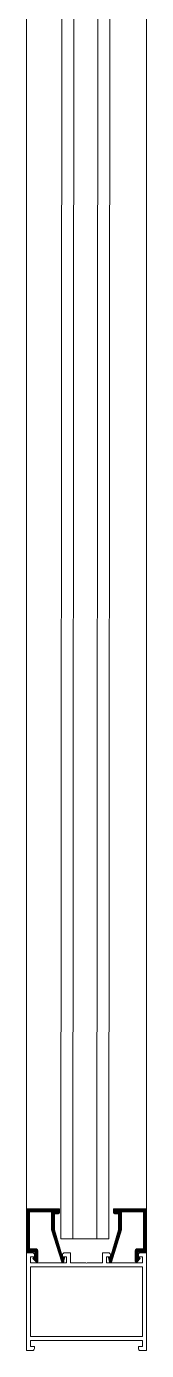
# Model space of a CAD drawing. Header units: millimetres. Extents: x 106699 to 122058, y 158555 to 162844.
# Drawn here: x 114665.9 to 114671.9, y 162054.4 to 162120.7 of the extents above; entities that cross this region are included whole.
import ezdxf

# ---------------------------------------------------------------- set-up
doc = ezdxf.new("R2010")
doc.units = ezdxf.units.MM
doc.layers.add('300_Z4_STR_F03$0$AUDIT_D_220920114151-103', color=251, linetype='Continuous', lineweight=5)
doc.layers.add('S2000-002 Çizgi', color=7, linetype='Continuous')

# ---------------------------------------------------------------- blocks, each defined once
blk = doc.blocks.new('A$C247bf20d')
at = {"layer": '300_Z4_STR_F03$0$AUDIT_D_220920114151-103', "color": 251, "lineweight": 9, "true_color": 0x5c5c5c}
for p, q in [((372.235, 608.44), (372.319, 734.238)), ((372.835, 608.44), (372.919, 734.237)), ((374.035, 608.44), (374.119, 734.236)), ((374.635, 608.44), (374.719, 734.235)), ((370.515, 732.731), (370.515, 609.934)), ((376.515, 732.731), (376.515, 609.934)), ((370.811, 609.947), (370.515, 609.652)), ((370.793, 609.947), (370.515, 609.669)), ((370.776, 609.947), (370.515, 609.687)), ((370.758, 609.947), (370.515, 609.705)), ((370.74, 609.947), (370.515, 609.722)), ((370.723, 609.947), (370.515, 609.74)), ((370.705, 609.947), (370.515, 609.758)), ((370.687, 609.947), (370.515, 609.775)), ((370.67, 609.947), (370.515, 609.793)), ((370.652, 609.947), (370.515, 609.811)), ((370.634, 609.947), (370.515, 609.828)), ((370.617, 609.947), (370.515, 609.846)), ((370.599, 609.947), (370.515, 609.864)), ((370.581, 609.947), (370.515, 609.881)), ((370.564, 609.947), (370.515, 609.899)), ((370.546, 609.947), (370.515, 609.917)), ((370.528, 609.947), (370.515, 609.934)), ((370.515, 607.747), (370.515, 609.947)), ((370.515, 609.947), (372.165, 609.947)), ((370.665, 609.784), (370.515, 609.634)), ((370.665, 609.766), (370.515, 609.616)), ((371.765, 609.797), (370.665, 609.797)), ((370.665, 609.797), (370.665, 607.947)), ((370.829, 609.947), (370.679, 609.797)), ((370.846, 609.947), (370.696, 609.797)), ((370.864, 609.947), (370.714, 609.797)), ((370.882, 609.947), (370.732, 609.797)), ((370.899, 609.947), (370.749, 609.797)), ((370.917, 609.947), (370.767, 609.797)), ((370.935, 609.947), (370.785, 609.797)), ((370.952, 609.947), (370.802, 609.797)), ((370.97, 609.947), (370.82, 609.797)), ((370.988, 609.947), (370.838, 609.797)), ((371.005, 609.947), (370.855, 609.797)), ((371.023, 609.947), (370.873, 609.797)), ((371.041, 609.947), (370.891, 609.797)), ((371.059, 609.947), (370.909, 609.797)), ((371.076, 609.947), (370.926, 609.797)), ((371.094, 609.947), (370.944, 609.797)), ((371.112, 609.947), (370.962, 609.797)), ((371.129, 609.947), (370.979, 609.797)), ((371.147, 609.947), (370.997, 609.797)), ((371.165, 609.947), (371.015, 609.797)), ((371.182, 609.947), (371.032, 609.797)), ((371.2, 609.947), (371.05, 609.797)), ((371.218, 609.947), (371.068, 609.797)), ((371.235, 609.947), (371.085, 609.797)), ((371.253, 609.947), (371.103, 609.797)), ((371.271, 609.947), (371.121, 609.797)), ((371.288, 609.947), (371.138, 609.797)), ((371.306, 609.947), (371.156, 609.797)), ((371.324, 609.947), (371.174, 609.797)), ((371.341, 609.947), (371.191, 609.797)), ((371.359, 609.947), (371.209, 609.797)), ((371.377, 609.947), (371.227, 609.797)), ((371.394, 609.947), (371.244, 609.797)), ((371.412, 609.947), (371.262, 609.797)), ((371.43, 609.947), (371.28, 609.797)), ((371.447, 609.947), (371.297, 609.797)), ((371.465, 609.947), (371.315, 609.797)), ((371.483, 609.947), (371.333, 609.797)), ((371.5, 609.947), (371.35, 609.797)), ((371.518, 609.947), (371.368, 609.797)), ((371.536, 609.947), (371.386, 609.797)), ((371.553, 609.947), (371.403, 609.797)), ((371.571, 609.947), (371.421, 609.797)), ((371.589, 609.947), (371.439, 609.797)), ((371.607, 609.947), (371.457, 609.797)), ((371.624, 609.947), (371.474, 609.797)), ((371.642, 609.947), (371.492, 609.797)), ((371.66, 609.947), (371.51, 609.797)), ((371.677, 609.947), (371.527, 609.797)), ((371.695, 609.947), (371.545, 609.797)), ((371.713, 609.947), (371.563, 609.797)), ((371.73, 609.947), (371.58, 609.797)), ((371.748, 609.947), (371.598, 609.797)), ((371.766, 609.947), (371.616, 609.797)), ((371.783, 609.947), (371.633, 609.797)), ((371.801, 609.947), (371.651, 609.797)), ((371.819, 609.947), (371.669, 609.797)), ((371.836, 609.947), (371.686, 609.797)), ((371.854, 609.947), (371.704, 609.797)), ((371.872, 609.947), (371.722, 609.797)), ((371.889, 609.947), (371.739, 609.797)), ((371.907, 609.947), (371.757, 609.797)), ((372.155, 609.947), (371.765, 609.558)), ((372.137, 609.947), (371.765, 609.576)), ((372.119, 609.947), (371.765, 609.593)), ((372.101, 609.947), (371.765, 609.611)), ((372.084, 609.947), (371.765, 609.629)), ((372.066, 609.947), (371.765, 609.647)), ((372.048, 609.947), (371.765, 609.664)), ((372.031, 609.947), (371.765, 609.682)), ((372.013, 609.947), (371.765, 609.7)), ((371.995, 609.947), (371.765, 609.717)), ((371.978, 609.947), (371.765, 609.735)), ((371.96, 609.947), (371.765, 609.753)), ((371.942, 609.947), (371.765, 609.77)), ((371.925, 609.947), (371.765, 609.788)), ((371.765, 608.997), (371.765, 609.797)), ((372.165, 609.94), (371.922, 609.697)), ((372.165, 609.923), (371.94, 609.697)), ((372.165, 609.905), (371.958, 609.697)), ((372.165, 609.887), (371.975, 609.697)), ((372.165, 609.87), (371.993, 609.697)), ((372.165, 609.852), (372.011, 609.697)), ((372.165, 609.834), (372.028, 609.697)), ((372.165, 609.817), (372.046, 609.697)), ((372.165, 609.799), (372.064, 609.697)), ((372.165, 609.781), (372.081, 609.697)), ((372.165, 609.763), (372.1, 609.698)), ((372.165, 609.947), (372.165, 609.772)), ((376.515, 609.947), (374.865, 609.947)), ((374.865, 609.947), (374.865, 609.772)), ((374.865, 609.94), (375.108, 609.697)), ((374.865, 609.923), (375.091, 609.697)), ((374.865, 609.905), (375.073, 609.697)), ((374.865, 609.887), (375.055, 609.697)), ((374.865, 609.87), (375.038, 609.697)), ((374.865, 609.852), (375.02, 609.697)), ((374.865, 609.834), (375.002, 609.697)), ((374.865, 609.817), (374.985, 609.697)), ((374.865, 609.799), (374.967, 609.697)), ((374.865, 609.781), (374.949, 609.697)), ((374.866, 609.763), (374.931, 609.698)), ((374.876, 609.947), (375.265, 609.558)), ((374.894, 609.947), (375.265, 609.576)), ((374.912, 609.947), (375.265, 609.593)), ((374.929, 609.947), (375.265, 609.611)), ((374.947, 609.947), (375.265, 609.629)), ((374.965, 609.947), (375.265, 609.647)), ((374.982, 609.947), (375.265, 609.664)), ((375, 609.947), (375.265, 609.682)), ((375.018, 609.947), (375.265, 609.7)), ((375.035, 609.947), (375.265, 609.717)), ((375.053, 609.947), (375.265, 609.735)), ((375.071, 609.947), (375.265, 609.753)), ((375.088, 609.947), (375.265, 609.77)), ((375.106, 609.947), (375.265, 609.788)), ((375.124, 609.947), (375.274, 609.797)), ((375.141, 609.947), (375.291, 609.797)), ((375.159, 609.947), (375.309, 609.797)), ((375.177, 609.947), (375.327, 609.797)), ((375.194, 609.947), (375.344, 609.797)), ((375.212, 609.947), (375.362, 609.797)), ((375.23, 609.947), (375.38, 609.797)), ((375.247, 609.947), (375.397, 609.797)), ((375.265, 609.947), (375.415, 609.797)), ((375.265, 608.997), (375.265, 609.797)), ((375.265, 609.797), (376.365, 609.797)), ((375.283, 609.947), (375.433, 609.797)), ((375.3, 609.947), (375.45, 609.797)), ((375.318, 609.947), (375.468, 609.797)), ((375.336, 609.947), (375.486, 609.797)), ((375.353, 609.947), (375.503, 609.797)), ((375.371, 609.947), (375.521, 609.797)), ((375.389, 609.947), (375.539, 609.797)), ((375.406, 609.947), (375.556, 609.797)), ((375.424, 609.947), (375.574, 609.797)), ((375.442, 609.947), (375.592, 609.797)), ((375.46, 609.947), (375.61, 609.797)), ((375.477, 609.947), (375.627, 609.797)), ((375.495, 609.947), (375.645, 609.797)), ((375.513, 609.947), (375.663, 609.797)), ((375.53, 609.947), (375.68, 609.797)), ((375.548, 609.947), (375.698, 609.797)), ((375.566, 609.947), (375.716, 609.797)), ((375.583, 609.947), (375.733, 609.797)), ((375.601, 609.947), (375.751, 609.797)), ((375.619, 609.947), (375.769, 609.797)), ((375.636, 609.947), (375.786, 609.797)), ((375.654, 609.947), (375.804, 609.797)), ((375.672, 609.947), (375.822, 609.797)), ((375.689, 609.947), (375.839, 609.797)), ((375.707, 609.947), (375.857, 609.797)), ((375.725, 609.947), (375.875, 609.797)), ((375.742, 609.947), (375.892, 609.797)), ((375.76, 609.947), (375.91, 609.797)), ((375.778, 609.947), (375.928, 609.797)), ((375.795, 609.947), (375.945, 609.797)), ((375.813, 609.947), (375.963, 609.797)), ((375.831, 609.947), (375.981, 609.797)), ((375.848, 609.947), (375.998, 609.797)), ((375.866, 609.947), (376.016, 609.797)), ((375.884, 609.947), (376.034, 609.797)), ((375.901, 609.947), (376.051, 609.797)), ((375.919, 609.947), (376.069, 609.797)), ((375.937, 609.947), (376.087, 609.797)), ((375.955, 609.947), (376.105, 609.797)), ((375.972, 609.947), (376.122, 609.797)), ((375.99, 609.947), (376.14, 609.797)), ((376.008, 609.947), (376.158, 609.797)), ((376.025, 609.947), (376.175, 609.797)), ((376.043, 609.947), (376.193, 609.797)), ((376.061, 609.947), (376.211, 609.797)), ((376.078, 609.947), (376.228, 609.797)), ((376.096, 609.947), (376.246, 609.797)), ((376.114, 609.947), (376.264, 609.797)), ((376.131, 609.947), (376.281, 609.797)), ((376.149, 609.947), (376.299, 609.797)), ((376.167, 609.947), (376.317, 609.797)), ((376.184, 609.947), (376.334, 609.797)), ((376.202, 609.947), (376.352, 609.797)), ((376.22, 609.947), (376.515, 609.652)), ((376.237, 609.947), (376.515, 609.669)), ((376.255, 609.947), (376.515, 609.687)), ((376.273, 609.947), (376.515, 609.705)), ((376.29, 609.947), (376.515, 609.722)), ((376.308, 609.947), (376.515, 609.74)), ((376.326, 609.947), (376.515, 609.758)), ((376.343, 609.947), (376.515, 609.775)), ((376.361, 609.947), (376.515, 609.793)), ((376.365, 609.797), (376.365, 607.947)), ((376.365, 609.784), (376.515, 609.634)), ((376.365, 609.766), (376.515, 609.616)), ((376.379, 609.947), (376.515, 609.811)), ((376.396, 609.947), (376.515, 609.828)), ((376.414, 609.947), (376.515, 609.846)), ((376.432, 609.947), (376.515, 609.864)), ((376.449, 609.947), (376.515, 609.881)), ((376.467, 609.947), (376.515, 609.899)), ((376.485, 609.947), (376.515, 609.917)), ((376.503, 609.947), (376.515, 609.934)), ((376.515, 607.747), (376.515, 609.947)), ((370.665, 609.749), (370.515, 609.599)), ((370.665, 609.731), (370.515, 609.581)), ((370.665, 609.713), (370.515, 609.563)), ((370.665, 609.696), (370.515, 609.546)), ((370.665, 609.678), (370.515, 609.528)), ((370.665, 609.66), (370.515, 609.51)), ((370.665, 609.643), (370.515, 609.493)), ((370.665, 609.625), (370.515, 609.475)), ((370.665, 609.607), (370.515, 609.457)), ((370.665, 609.589), (370.515, 609.439)), ((370.665, 609.572), (370.515, 609.422)), ((370.665, 609.554), (370.515, 609.404)), ((370.665, 609.536), (370.515, 609.386)), ((370.665, 609.519), (370.515, 609.369)), ((370.665, 609.501), (370.515, 609.351)), ((370.665, 609.483), (370.515, 609.333)), ((370.665, 609.466), (370.515, 609.316)), ((370.665, 609.448), (370.515, 609.298)), ((370.665, 609.43), (370.515, 609.28)), ((370.665, 609.413), (370.515, 609.263)), ((370.665, 609.395), (370.515, 609.245)), ((370.665, 609.377), (370.515, 609.227)), ((370.665, 609.36), (370.515, 609.21)), ((370.665, 609.342), (370.515, 609.192)), ((370.665, 609.324), (370.515, 609.174)), ((370.665, 609.307), (370.515, 609.157)), ((370.665, 609.289), (370.515, 609.139)), ((370.665, 609.271), (370.515, 609.121)), ((370.665, 609.254), (370.515, 609.104)), ((370.665, 609.236), (370.515, 609.086)), ((370.665, 609.218), (370.515, 609.068)), ((370.665, 609.201), (370.515, 609.051)), ((370.665, 609.183), (370.515, 609.033)), ((370.665, 609.165), (370.515, 609.015)), ((370.665, 609.148), (370.515, 608.998)), ((370.665, 609.13), (370.515, 608.98)), ((370.665, 609.112), (370.515, 608.962)), ((370.665, 609.095), (370.515, 608.945)), ((371.915, 609.69), (371.765, 609.54)), ((371.915, 609.673), (371.765, 609.523)), ((371.915, 609.655), (371.765, 609.505)), ((371.915, 609.637), (371.765, 609.487)), ((371.915, 609.62), (371.765, 609.47)), ((371.915, 609.602), (371.765, 609.452)), ((371.915, 609.584), (371.765, 609.434)), ((371.915, 609.567), (371.765, 609.417)), ((371.915, 609.549), (371.765, 609.399)), ((371.915, 609.531), (371.765, 609.381)), ((371.915, 609.514), (371.765, 609.364)), ((371.915, 609.496), (371.765, 609.346)), ((371.915, 609.478), (371.765, 609.328)), ((371.915, 609.461), (371.765, 609.311)), ((371.915, 609.443), (371.765, 609.293)), ((371.915, 609.425), (371.765, 609.275)), ((371.915, 609.408), (371.765, 609.258)), ((371.915, 609.39), (371.765, 609.24)), ((371.915, 609.372), (371.765, 609.222)), ((371.915, 609.355), (371.765, 609.205)), ((371.915, 609.337), (371.765, 609.187)), ((371.915, 609.319), (371.765, 609.169)), ((371.915, 609.302), (371.765, 609.152)), ((371.915, 609.284), (371.765, 609.134)), ((371.915, 609.266), (371.765, 609.116)), ((371.915, 609.248), (371.765, 609.098)), ((371.915, 609.231), (371.765, 609.081)), ((371.915, 609.213), (371.765, 609.063)), ((371.915, 609.195), (371.765, 609.045)), ((371.915, 609.178), (371.765, 609.028)), ((371.915, 609.16), (371.765, 609.01)), ((371.915, 609.142), (371.765, 608.992)), ((371.915, 609.125), (371.765, 608.975)), ((371.915, 609.107), (371.765, 608.957)), ((371.915, 609.089), (371.765, 608.939)), ((372.09, 609.697), (371.915, 609.697)), ((371.915, 609.697), (371.915, 608.897)), ((372.157, 609.737), (372.125, 609.706)), ((374.874, 609.737), (374.905, 609.706)), ((374.94, 609.697), (375.115, 609.697)), ((375.115, 609.697), (375.115, 608.897)), ((375.115, 609.69), (375.265, 609.54)), ((375.115, 609.673), (375.265, 609.523)), ((375.115, 609.655), (375.265, 609.505)), ((375.115, 609.637), (375.265, 609.487)), ((375.115, 609.62), (375.265, 609.47)), ((375.115, 609.602), (375.265, 609.452)), ((375.115, 609.584), (375.265, 609.434)), ((375.115, 609.567), (375.265, 609.417)), ((375.115, 609.549), (375.265, 609.399)), ((375.115, 609.531), (375.265, 609.381)), ((375.115, 609.514), (375.265, 609.364)), ((375.115, 609.496), (375.265, 609.346)), ((375.115, 609.478), (375.265, 609.328)), ((375.115, 609.461), (375.265, 609.311)), ((375.115, 609.443), (375.265, 609.293)), ((375.115, 609.425), (375.265, 609.275)), ((375.115, 609.408), (375.265, 609.258)), ((375.115, 609.39), (375.265, 609.24)), ((375.115, 609.372), (375.265, 609.222)), ((375.115, 609.355), (375.265, 609.205)), ((375.115, 609.337), (375.265, 609.187)), ((375.115, 609.319), (375.265, 609.169)), ((375.115, 609.302), (375.265, 609.152)), ((375.115, 609.284), (375.265, 609.134)), ((375.115, 609.266), (375.265, 609.116)), ((375.115, 609.248), (375.265, 609.098)), ((375.115, 609.231), (375.265, 609.081)), ((375.115, 609.213), (375.265, 609.063)), ((375.115, 609.195), (375.265, 609.045)), ((375.115, 609.178), (375.265, 609.028)), ((375.115, 609.16), (375.265, 609.01)), ((375.115, 609.142), (375.265, 608.992)), ((375.115, 609.125), (375.265, 608.975)), ((375.115, 609.107), (375.265, 608.957)), ((375.115, 609.089), (375.265, 608.939)), ((376.365, 609.749), (376.515, 609.599)), ((376.365, 609.731), (376.515, 609.581)), ((376.365, 609.713), (376.515, 609.563)), ((376.365, 609.696), (376.515, 609.546)), ((376.365, 609.678), (376.515, 609.528)), ((376.365, 609.66), (376.515, 609.51)), ((376.365, 609.643), (376.515, 609.493)), ((376.365, 609.625), (376.515, 609.475)), ((376.365, 609.607), (376.515, 609.457)), ((376.365, 609.589), (376.515, 609.439)), ((376.365, 609.572), (376.515, 609.422)), ((376.365, 609.554), (376.515, 609.404)), ((376.365, 609.536), (376.515, 609.386)), ((376.365, 609.519), (376.515, 609.369)), ((376.365, 609.501), (376.515, 609.351)), ((376.365, 609.483), (376.515, 609.333)), ((376.365, 609.466), (376.515, 609.316)), ((376.365, 609.448), (376.515, 609.298)), ((376.365, 609.43), (376.515, 609.28)), ((376.365, 609.413), (376.515, 609.263)), ((376.365, 609.395), (376.515, 609.245)), ((376.365, 609.377), (376.515, 609.227)), ((376.365, 609.36), (376.515, 609.21)), ((376.365, 609.342), (376.515, 609.192)), ((376.365, 609.324), (376.515, 609.174)), ((376.365, 609.307), (376.515, 609.157)), ((376.365, 609.289), (376.515, 609.139)), ((376.365, 609.271), (376.515, 609.121)), ((376.365, 609.254), (376.515, 609.104)), ((376.365, 609.236), (376.515, 609.086)), ((376.365, 609.218), (376.515, 609.068)), ((376.365, 609.201), (376.515, 609.051)), ((376.365, 609.183), (376.515, 609.033)), ((376.365, 609.165), (376.515, 609.015)), ((376.365, 609.148), (376.515, 608.998)), ((376.365, 609.13), (376.515, 608.98)), ((376.365, 609.112), (376.515, 608.962)), ((376.365, 609.095), (376.515, 608.945)), ((370.665, 609.077), (370.515, 608.927)), ((370.665, 609.059), (370.515, 608.909)), ((370.665, 609.041), (370.515, 608.891)), ((370.665, 609.024), (370.515, 608.874)), ((370.665, 609.006), (370.515, 608.856)), ((370.665, 608.988), (370.515, 608.838)), ((370.665, 608.971), (370.515, 608.821)), ((370.665, 608.953), (370.515, 608.803)), ((370.665, 608.935), (370.515, 608.785)), ((370.665, 608.918), (370.515, 608.768)), ((370.665, 608.9), (370.515, 608.75)), ((370.665, 608.882), (370.515, 608.732)), ((370.665, 608.865), (370.515, 608.715)), ((370.665, 608.847), (370.515, 608.697)), ((370.665, 608.829), (370.515, 608.679)), ((370.665, 608.812), (370.515, 608.662)), ((370.665, 608.794), (370.515, 608.644)), ((370.665, 608.776), (370.515, 608.626)), ((370.665, 608.759), (370.515, 608.609)), ((370.665, 608.741), (370.515, 608.591)), ((370.665, 608.723), (370.515, 608.573)), ((370.665, 608.706), (370.515, 608.556)), ((370.665, 608.688), (370.515, 608.538)), ((370.665, 608.67), (370.515, 608.52)), ((370.665, 608.653), (370.515, 608.503)), ((370.665, 608.635), (370.515, 608.485)), ((370.665, 608.617), (370.515, 608.467)), ((370.665, 608.6), (370.515, 608.45)), ((370.665, 608.582), (370.515, 608.432)), ((370.665, 608.564), (370.515, 608.414)), ((370.665, 608.547), (370.515, 608.397)), ((370.665, 608.529), (370.515, 608.379)), ((370.665, 608.511), (370.515, 608.361)), ((370.665, 608.493), (370.515, 608.343)), ((370.665, 608.476), (370.515, 608.326)), ((370.665, 608.458), (370.515, 608.308)), ((370.665, 608.44), (370.515, 608.29)), ((370.665, 608.423), (370.515, 608.273)), ((371.915, 609.072), (371.765, 608.922)), ((371.915, 609.054), (371.765, 608.904)), ((371.765, 608.897), (371.765, 608.997)), ((372.274, 607.277), (371.765, 608.897)), ((371.915, 609.036), (371.768, 608.889)), ((371.915, 609.019), (371.772, 608.876)), ((371.915, 609.001), (371.776, 608.862)), ((371.915, 608.983), (371.781, 608.849)), ((371.915, 608.966), (371.785, 608.835)), ((371.915, 608.948), (371.789, 608.822)), ((371.915, 608.93), (371.793, 608.808)), ((371.915, 608.913), (371.798, 608.795)), ((371.916, 608.895), (371.802, 608.781)), ((371.92, 608.882), (371.806, 608.768)), ((371.924, 608.868), (371.81, 608.754)), ((371.928, 608.854), (371.814, 608.741)), ((371.932, 608.841), (371.819, 608.728)), ((371.936, 608.827), (371.823, 608.714)), ((371.94, 608.813), (371.827, 608.701)), ((371.944, 608.8), (371.831, 608.687)), ((371.948, 608.786), (371.836, 608.674)), ((371.952, 608.772), (371.84, 608.66)), ((371.956, 608.759), (371.844, 608.647)), ((371.96, 608.745), (371.848, 608.633)), ((371.964, 608.731), (371.852, 608.62)), ((371.968, 608.718), (371.857, 608.606)), ((371.972, 608.704), (371.861, 608.593)), ((371.976, 608.69), (371.865, 608.58)), ((371.98, 608.677), (371.869, 608.566)), ((371.984, 608.663), (371.874, 608.553)), ((371.988, 608.649), (371.878, 608.539)), ((371.992, 608.636), (371.882, 608.526)), ((371.996, 608.622), (371.886, 608.512)), ((372, 608.608), (371.89, 608.499)), ((372.004, 608.594), (371.895, 608.485)), ((372.008, 608.581), (371.899, 608.472)), ((372.012, 608.567), (371.903, 608.458)), ((372.016, 608.553), (371.907, 608.445)), ((372.02, 608.54), (371.912, 608.432)), ((371.915, 608.897), (372.315, 607.527)), ((372.024, 608.526), (371.916, 608.418)), ((372.028, 608.512), (371.92, 608.405)), ((372.032, 608.499), (371.924, 608.391)), ((372.036, 608.485), (371.928, 608.378)), ((372.04, 608.471), (371.933, 608.364)), ((372.044, 608.458), (371.937, 608.351)), ((372.048, 608.444), (371.941, 608.337)), ((372.052, 608.43), (371.945, 608.324)), ((374.635, 608.44), (372.235, 608.44)), ((375.115, 608.897), (374.715, 607.527)), ((374.757, 607.277), (375.265, 608.897)), ((374.979, 608.43), (375.085, 608.324)), ((374.983, 608.444), (375.09, 608.337)), ((374.987, 608.458), (375.094, 608.351)), ((374.991, 608.471), (375.098, 608.364)), ((374.995, 608.485), (375.102, 608.378)), ((374.999, 608.499), (375.106, 608.391)), ((375.003, 608.512), (375.111, 608.405)), ((375.007, 608.526), (375.115, 608.418)), ((375.011, 608.54), (375.119, 608.432)), ((375.015, 608.553), (375.123, 608.445)), ((375.019, 608.567), (375.128, 608.458)), ((375.023, 608.581), (375.132, 608.472)), ((375.027, 608.594), (375.136, 608.485)), ((375.031, 608.608), (375.14, 608.499)), ((375.035, 608.622), (375.144, 608.512)), ((375.039, 608.636), (375.149, 608.526)), ((375.043, 608.649), (375.153, 608.539)), ((375.047, 608.663), (375.157, 608.553)), ((375.051, 608.677), (375.161, 608.566)), ((375.055, 608.69), (375.166, 608.58)), ((375.059, 608.704), (375.17, 608.593)), ((375.063, 608.718), (375.174, 608.606)), ((375.067, 608.731), (375.178, 608.62)), ((375.071, 608.745), (375.182, 608.633)), ((375.075, 608.759), (375.187, 608.647)), ((375.079, 608.772), (375.191, 608.66)), ((375.083, 608.786), (375.195, 608.674)), ((375.087, 608.8), (375.199, 608.687)), ((375.091, 608.813), (375.204, 608.701)), ((375.095, 608.827), (375.208, 608.714)), ((375.099, 608.841), (375.212, 608.728)), ((375.103, 608.854), (375.216, 608.741)), ((375.107, 608.868), (375.22, 608.754)), ((375.111, 608.882), (375.225, 608.768)), ((375.115, 609.072), (375.265, 608.922)), ((375.115, 609.054), (375.265, 608.904)), ((375.115, 609.036), (375.263, 608.889)), ((375.115, 609.019), (375.259, 608.876)), ((375.115, 609.001), (375.254, 608.862)), ((375.115, 608.983), (375.25, 608.849)), ((375.115, 608.966), (375.246, 608.835)), ((375.115, 608.948), (375.242, 608.822)), ((375.115, 608.93), (375.237, 608.808)), ((375.115, 608.913), (375.233, 608.795)), ((375.115, 608.895), (375.229, 608.781)), ((375.265, 608.897), (375.265, 608.997)), ((376.365, 609.077), (376.515, 608.927)), ((376.365, 609.059), (376.515, 608.909)), ((376.365, 609.041), (376.515, 608.891)), ((376.365, 609.024), (376.515, 608.874)), ((376.365, 609.006), (376.515, 608.856)), ((376.365, 608.988), (376.515, 608.838)), ((376.365, 608.971), (376.515, 608.821)), ((376.365, 608.953), (376.515, 608.803)), ((376.365, 608.935), (376.515, 608.785)), ((376.365, 608.918), (376.515, 608.768)), ((376.365, 608.9), (376.515, 608.75)), ((376.365, 608.882), (376.515, 608.732)), ((376.365, 608.865), (376.515, 608.715)), ((376.365, 608.847), (376.515, 608.697)), ((376.365, 608.829), (376.515, 608.679)), ((376.365, 608.812), (376.515, 608.662)), ((376.365, 608.794), (376.515, 608.644)), ((376.365, 608.776), (376.515, 608.626)), ((376.365, 608.759), (376.515, 608.609)), ((376.365, 608.741), (376.515, 608.591)), ((376.365, 608.723), (376.515, 608.573)), ((376.365, 608.706), (376.515, 608.556)), ((376.365, 608.688), (376.515, 608.538)), ((376.365, 608.67), (376.515, 608.52)), ((376.365, 608.653), (376.515, 608.503)), ((376.365, 608.635), (376.515, 608.485)), ((376.365, 608.617), (376.515, 608.467)), ((376.365, 608.6), (376.515, 608.45)), ((376.365, 608.582), (376.515, 608.432)), ((376.365, 608.564), (376.515, 608.414)), ((376.365, 608.547), (376.515, 608.397)), ((376.365, 608.529), (376.515, 608.379)), ((376.365, 608.511), (376.515, 608.361)), ((376.365, 608.493), (376.515, 608.343)), ((376.365, 608.476), (376.515, 608.326)), ((376.365, 608.458), (376.515, 608.308)), ((376.365, 608.44), (376.515, 608.29)), ((376.365, 608.423), (376.515, 608.273)), ((370.665, 608.405), (370.515, 608.255)), ((370.665, 608.387), (370.515, 608.237)), ((370.665, 608.37), (370.515, 608.22)), ((370.665, 608.352), (370.515, 608.202)), ((370.665, 608.334), (370.515, 608.184)), ((370.665, 608.317), (370.515, 608.167)), ((370.665, 608.299), (370.515, 608.149)), ((370.665, 608.281), (370.515, 608.131)), ((370.665, 608.264), (370.515, 608.114)), ((370.665, 608.246), (370.515, 608.096)), ((370.665, 608.228), (370.515, 608.078)), ((370.665, 608.211), (370.515, 608.061)), ((370.665, 608.193), (370.515, 608.043)), ((370.665, 608.175), (370.515, 608.025)), ((370.665, 608.158), (370.515, 608.008)), ((370.665, 608.14), (370.515, 607.99)), ((370.665, 608.122), (370.515, 607.972)), ((370.665, 608.105), (370.515, 607.955)), ((370.665, 608.087), (370.515, 607.937)), ((370.665, 608.069), (370.515, 607.919)), ((370.665, 608.052), (370.515, 607.902)), ((370.665, 608.034), (370.515, 607.884)), ((370.665, 608.016), (370.515, 607.866)), ((370.665, 607.998), (370.515, 607.848)), ((370.665, 607.981), (370.515, 607.831)), ((370.665, 607.963), (370.515, 607.813)), ((370.703, 607.947), (370.515, 607.76)), ((370.685, 607.947), (370.515, 607.778)), ((370.667, 607.947), (370.515, 607.795)), ((370.72, 607.947), (370.52, 607.747)), ((370.738, 607.947), (370.538, 607.747)), ((370.756, 607.947), (370.556, 607.747)), ((370.773, 607.947), (370.573, 607.747)), ((370.791, 607.947), (370.591, 607.747)), ((370.809, 607.947), (370.609, 607.747)), ((370.665, 607.786), (370.626, 607.747)), ((370.665, 607.769), (370.644, 607.747)), ((370.665, 607.947), (370.975, 607.947)), ((370.925, 607.797), (370.665, 607.797)), ((370.665, 607.797), (370.665, 607.747)), ((370.826, 607.947), (370.676, 607.797)), ((370.844, 607.947), (370.694, 607.797)), ((370.862, 607.947), (370.712, 607.797)), ((370.879, 607.947), (370.729, 607.797)), ((370.897, 607.947), (370.747, 607.797)), ((370.915, 607.947), (370.765, 607.797)), ((370.932, 607.947), (370.782, 607.797)), ((370.95, 607.947), (370.8, 607.797)), ((370.968, 607.947), (370.818, 607.797)), ((370.985, 607.947), (370.835, 607.797)), ((371, 607.944), (370.853, 607.797)), ((371.013, 607.94), (370.871, 607.797)), ((371.025, 607.934), (370.888, 607.797)), ((371.036, 607.927), (370.906, 607.797)), ((371.045, 607.919), (370.924, 607.797)), ((371.054, 607.91), (370.925, 607.781)), ((371.061, 607.899), (370.925, 607.764)), ((371.067, 607.887), (370.925, 607.746)), ((371.072, 607.874), (370.925, 607.728)), ((371.075, 607.86), (370.925, 607.71)), ((371.075, 607.843), (370.925, 607.693)), ((371.075, 607.825), (370.925, 607.675)), ((371.075, 607.807), (370.925, 607.657)), ((370.925, 607.527), (370.925, 607.797)), ((371.075, 607.79), (370.925, 607.64)), ((371.075, 607.772), (370.925, 607.622)), ((371.075, 607.847), (371.075, 607.327)), ((372.056, 608.417), (371.95, 608.311)), ((372.06, 608.403), (371.954, 608.297)), ((372.064, 608.389), (371.958, 608.284)), ((372.068, 608.376), (371.962, 608.27)), ((372.072, 608.362), (371.967, 608.257)), ((372.076, 608.348), (371.971, 608.243)), ((372.08, 608.334), (371.975, 608.23)), ((372.084, 608.321), (371.979, 608.216)), ((372.088, 608.307), (371.983, 608.203)), ((372.092, 608.293), (371.988, 608.189)), ((372.096, 608.28), (371.992, 608.176)), ((372.1, 608.266), (371.996, 608.163)), ((372.104, 608.252), (372, 608.149)), ((372.108, 608.239), (372.005, 608.136)), ((372.112, 608.225), (372.009, 608.122)), ((372.116, 608.211), (372.013, 608.109)), ((372.12, 608.198), (372.017, 608.095)), ((372.124, 608.184), (372.021, 608.082)), ((372.128, 608.17), (372.026, 608.068)), ((372.132, 608.157), (372.03, 608.055)), ((372.136, 608.143), (372.034, 608.041)), ((372.14, 608.129), (372.038, 608.028)), ((372.144, 608.116), (372.043, 608.015)), ((372.148, 608.102), (372.047, 608.001)), ((372.152, 608.088), (372.051, 607.988)), ((372.156, 608.075), (372.055, 607.974)), ((372.16, 608.061), (372.059, 607.961)), ((372.164, 608.047), (372.064, 607.947)), ((372.168, 608.033), (372.068, 607.934)), ((372.172, 608.02), (372.072, 607.92)), ((372.176, 608.006), (372.076, 607.907)), ((372.18, 607.992), (372.081, 607.893)), ((372.184, 607.979), (372.085, 607.88)), ((372.188, 607.965), (372.089, 607.867)), ((372.192, 607.951), (372.093, 607.853)), ((372.196, 607.938), (372.097, 607.84)), ((372.2, 607.924), (372.102, 607.826)), ((372.204, 607.91), (372.106, 607.813)), ((372.208, 607.897), (372.11, 607.799)), ((372.212, 607.883), (372.114, 607.786)), ((372.215, 607.869), (372.119, 607.772)), ((372.219, 607.856), (372.123, 607.759)), ((372.223, 607.842), (372.127, 607.745)), ((372.227, 607.828), (372.131, 607.732)), ((372.231, 607.815), (372.136, 607.719)), ((372.235, 607.801), (372.14, 607.705)), ((372.239, 607.787), (372.144, 607.692)), ((372.243, 607.773), (372.148, 607.678)), ((372.247, 607.76), (372.152, 607.665)), ((374.783, 607.76), (374.878, 607.665)), ((374.787, 607.773), (374.883, 607.678)), ((374.791, 607.787), (374.887, 607.692)), ((374.795, 607.801), (374.891, 607.705)), ((374.799, 607.815), (374.895, 607.719)), ((374.803, 607.828), (374.899, 607.732)), ((374.807, 607.842), (374.904, 607.745)), ((374.811, 607.856), (374.908, 607.759)), ((374.815, 607.869), (374.912, 607.772)), ((374.819, 607.883), (374.916, 607.786)), ((374.823, 607.897), (374.921, 607.799)), ((374.827, 607.91), (374.925, 607.813)), ((374.831, 607.924), (374.929, 607.826)), ((374.835, 607.938), (374.933, 607.84)), ((374.839, 607.951), (374.937, 607.853)), ((374.843, 607.965), (374.942, 607.867)), ((374.847, 607.979), (374.946, 607.88)), ((374.851, 607.992), (374.95, 607.893)), ((374.855, 608.006), (374.954, 607.907)), ((374.859, 608.02), (374.959, 607.92)), ((374.863, 608.033), (374.963, 607.934)), ((374.867, 608.047), (374.967, 607.947)), ((374.871, 608.061), (374.971, 607.961)), ((374.875, 608.075), (374.975, 607.974)), ((374.879, 608.088), (374.98, 607.988)), ((374.883, 608.102), (374.984, 608.001)), ((374.887, 608.116), (374.988, 608.015)), ((374.891, 608.129), (374.992, 608.028)), ((374.895, 608.143), (374.997, 608.041)), ((374.899, 608.157), (375.001, 608.055)), ((374.903, 608.17), (375.005, 608.068)), ((374.907, 608.184), (375.009, 608.082)), ((374.911, 608.198), (375.013, 608.095)), ((374.915, 608.211), (375.018, 608.109)), ((374.919, 608.225), (375.022, 608.122)), ((374.923, 608.239), (375.026, 608.136)), ((374.927, 608.252), (375.03, 608.149)), ((374.931, 608.266), (375.035, 608.163)), ((374.935, 608.28), (375.039, 608.176)), ((374.939, 608.293), (375.043, 608.189)), ((374.943, 608.307), (375.047, 608.203)), ((374.947, 608.321), (375.051, 608.216)), ((374.951, 608.334), (375.056, 608.23)), ((374.955, 608.348), (375.06, 608.243)), ((374.959, 608.362), (375.064, 608.257)), ((374.963, 608.376), (375.068, 608.27)), ((374.967, 608.389), (375.073, 608.284)), ((374.971, 608.403), (375.077, 608.297)), ((374.975, 608.417), (375.081, 608.311)), ((375.955, 607.847), (375.955, 607.327)), ((375.955, 607.843), (376.105, 607.693)), ((375.955, 607.825), (376.105, 607.675)), ((375.955, 607.807), (376.105, 607.657)), ((375.955, 607.79), (376.105, 607.64)), ((375.955, 607.772), (376.105, 607.622)), ((375.956, 607.86), (376.105, 607.71)), ((375.959, 607.874), (376.105, 607.728)), ((375.964, 607.887), (376.105, 607.746)), ((375.97, 607.899), (376.105, 607.764)), ((375.977, 607.91), (376.105, 607.781)), ((375.985, 607.919), (376.107, 607.797)), ((375.995, 607.927), (376.125, 607.797)), ((376.006, 607.934), (376.142, 607.797)), ((376.017, 607.94), (376.16, 607.797)), ((376.031, 607.944), (376.178, 607.797)), ((376.046, 607.947), (376.195, 607.797)), ((376.365, 607.947), (376.055, 607.947)), ((376.063, 607.947), (376.213, 607.797)), ((376.081, 607.947), (376.231, 607.797)), ((376.098, 607.947), (376.248, 607.797)), ((376.105, 607.527), (376.105, 607.797)), ((376.105, 607.797), (376.365, 607.797)), ((376.116, 607.947), (376.266, 607.797)), ((376.134, 607.947), (376.284, 607.797)), ((376.151, 607.947), (376.301, 607.797)), ((376.169, 607.947), (376.319, 607.797)), ((376.187, 607.947), (376.337, 607.797)), ((376.204, 607.947), (376.354, 607.797)), ((376.222, 607.947), (376.422, 607.747)), ((376.24, 607.947), (376.44, 607.747)), ((376.257, 607.947), (376.457, 607.747)), ((376.275, 607.947), (376.475, 607.747)), ((376.293, 607.947), (376.493, 607.747)), ((376.31, 607.947), (376.51, 607.747)), ((376.328, 607.947), (376.515, 607.76)), ((376.346, 607.947), (376.515, 607.778)), ((376.364, 607.947), (376.515, 607.795)), ((376.365, 608.405), (376.515, 608.255)), ((376.365, 608.387), (376.515, 608.237)), ((376.365, 608.37), (376.515, 608.22)), ((376.365, 608.352), (376.515, 608.202)), ((376.365, 608.334), (376.515, 608.184)), ((376.365, 608.317), (376.515, 608.167)), ((376.365, 608.299), (376.515, 608.149)), ((376.365, 608.281), (376.515, 608.131)), ((376.365, 608.264), (376.515, 608.114)), ((376.365, 608.246), (376.515, 608.096)), ((376.365, 608.228), (376.515, 608.078)), ((376.365, 608.211), (376.515, 608.061)), ((376.365, 608.193), (376.515, 608.043)), ((376.365, 608.175), (376.515, 608.025)), ((376.365, 608.158), (376.515, 608.008)), ((376.365, 608.14), (376.515, 607.99)), ((376.365, 608.122), (376.515, 607.972)), ((376.365, 608.105), (376.515, 607.955)), ((376.365, 608.087), (376.515, 607.937)), ((376.365, 608.069), (376.515, 607.919)), ((376.365, 608.052), (376.515, 607.902)), ((376.365, 608.034), (376.515, 607.884)), ((376.365, 608.016), (376.515, 607.866)), ((376.365, 607.998), (376.515, 607.848)), ((376.365, 607.981), (376.515, 607.831)), ((376.365, 607.963), (376.515, 607.813)), ((376.365, 607.797), (376.365, 607.747)), ((376.365, 607.786), (376.404, 607.747)), ((376.365, 607.769), (376.387, 607.747)), ((370.51, 605.297), (370.51, 607.747)), ((370.51, 607.747), (370.81, 607.747)), ((370.665, 607.747), (370.515, 607.747)), ((370.665, 607.751), (370.662, 607.747)), ((370.91, 607.547), (370.71, 607.547)), ((370.71, 607.547), (370.71, 607.247)), ((370.71, 607.247), (372.51, 607.247)), ((370.825, 607.467), (370.925, 607.527)), ((371.005, 607.277), (370.825, 607.467)), ((370.865, 607.491), (370.833, 607.459)), ((370.909, 607.518), (370.842, 607.45)), ((371.075, 607.666), (370.85, 607.441)), ((371.075, 607.648), (370.859, 607.432)), ((371.075, 607.631), (370.867, 607.423)), ((371.075, 607.613), (370.876, 607.414)), ((371.075, 607.595), (370.885, 607.405)), ((371.075, 607.578), (370.893, 607.395)), ((371.075, 607.56), (370.902, 607.386)), ((370.91, 607.647), (370.91, 607.547)), ((371.075, 607.542), (370.91, 607.377)), ((371.075, 607.525), (370.919, 607.368)), ((371.075, 607.754), (370.925, 607.604)), ((371.075, 607.737), (370.925, 607.587)), ((371.075, 607.719), (370.925, 607.569)), ((371.075, 607.701), (370.925, 607.551)), ((371.075, 607.684), (370.925, 607.534)), ((371.075, 607.507), (370.928, 607.359)), ((371.075, 607.489), (370.936, 607.35)), ((371.075, 607.472), (370.945, 607.341)), ((371.075, 607.454), (370.953, 607.332)), ((371.075, 607.436), (370.962, 607.323)), ((371.075, 607.419), (370.97, 607.314)), ((371.075, 607.401), (370.979, 607.305)), ((371.075, 607.383), (370.988, 607.295)), ((371.075, 607.366), (370.996, 607.286)), ((371.075, 607.348), (371.005, 607.277)), ((371.025, 607.277), (371.005, 607.277)), ((371.075, 607.33), (371.022, 607.277)), ((371.072, 607.309), (371.044, 607.281)), ((372.251, 607.746), (372.157, 607.651)), ((372.255, 607.732), (372.161, 607.638)), ((372.259, 607.719), (372.165, 607.624)), ((372.263, 607.705), (372.169, 607.611)), ((372.267, 607.691), (372.174, 607.597)), ((372.271, 607.678), (372.178, 607.584)), ((372.275, 607.664), (372.182, 607.571)), ((372.279, 607.65), (372.186, 607.557)), ((372.283, 607.637), (372.19, 607.544)), ((372.287, 607.623), (372.195, 607.53)), ((372.291, 607.609), (372.199, 607.517)), ((372.295, 607.596), (372.203, 607.503)), ((372.299, 607.582), (372.207, 607.49)), ((372.303, 607.568), (372.212, 607.476)), ((372.307, 607.555), (372.216, 607.463)), ((372.311, 607.541), (372.22, 607.45)), ((372.315, 607.527), (372.224, 607.436)), ((372.333, 607.527), (372.228, 607.423)), ((372.351, 607.527), (372.233, 607.409)), ((372.368, 607.527), (372.237, 607.396)), ((372.386, 607.527), (372.241, 607.382)), ((372.404, 607.527), (372.245, 607.369)), ((372.414, 607.519), (372.25, 607.355)), ((372.409, 607.497), (372.254, 607.342)), ((372.404, 607.474), (372.258, 607.328)), ((372.399, 607.452), (372.262, 607.315)), ((372.394, 607.429), (372.266, 607.302)), ((372.389, 607.406), (372.271, 607.288)), ((372.384, 607.384), (372.275, 607.275)), ((372.379, 607.361), (372.282, 607.264)), ((372.374, 607.339), (372.292, 607.256)), ((372.369, 607.316), (372.303, 607.25)), ((372.31, 607.647), (372.31, 607.547)), ((372.51, 607.547), (372.31, 607.547)), ((372.315, 607.527), (372.415, 607.527)), ((372.365, 607.294), (372.318, 607.247)), ((372.354, 607.247), (372.32, 607.247)), ((372.36, 607.271), (372.336, 607.247)), ((372.415, 607.527), (372.354, 607.247)), ((372.355, 607.248), (372.354, 607.247)), ((372.71, 607.747), (372.41, 607.747)), ((372.51, 607.247), (372.51, 607.547)), ((372.71, 607.747), (372.71, 607.247)), ((372.71, 607.247), (373.48, 607.247)), ((373.48, 607.247), (373.51, 607.217)), ((373.54, 607.247), (373.51, 607.217)), ((374.31, 607.247), (373.54, 607.247)), ((374.31, 607.747), (374.61, 607.747)), ((374.31, 607.747), (374.31, 607.247)), ((374.51, 607.547), (374.71, 607.547)), ((374.51, 607.247), (374.51, 607.547)), ((376.31, 607.247), (374.51, 607.247)), ((374.715, 607.527), (374.615, 607.527)), ((374.615, 607.527), (374.676, 607.247)), ((374.617, 607.519), (374.781, 607.355)), ((374.622, 607.497), (374.777, 607.342)), ((374.627, 607.527), (374.785, 607.369)), ((374.627, 607.474), (374.773, 607.328)), ((374.632, 607.452), (374.768, 607.315)), ((374.637, 607.429), (374.764, 607.302)), ((374.642, 607.406), (374.76, 607.288)), ((374.645, 607.527), (374.79, 607.382)), ((374.647, 607.384), (374.755, 607.275)), ((374.651, 607.361), (374.748, 607.264)), ((374.656, 607.339), (374.739, 607.256)), ((374.661, 607.316), (374.727, 607.25)), ((374.662, 607.527), (374.794, 607.396)), ((374.666, 607.294), (374.712, 607.247)), ((374.671, 607.271), (374.695, 607.247)), ((374.676, 607.248), (374.677, 607.247)), ((374.676, 607.247), (374.711, 607.247)), ((374.68, 607.527), (374.798, 607.409)), ((374.698, 607.527), (374.802, 607.423)), ((374.71, 607.647), (374.71, 607.547)), ((374.715, 607.527), (374.806, 607.436)), ((374.719, 607.541), (374.811, 607.45)), ((374.723, 607.555), (374.815, 607.463)), ((374.727, 607.568), (374.819, 607.476)), ((374.731, 607.582), (374.823, 607.49)), ((374.735, 607.596), (374.828, 607.503)), ((374.739, 607.609), (374.832, 607.517)), ((374.743, 607.623), (374.836, 607.53)), ((374.747, 607.637), (374.84, 607.544)), ((374.751, 607.65), (374.844, 607.557)), ((374.755, 607.664), (374.849, 607.571)), ((374.759, 607.678), (374.853, 607.584)), ((374.763, 607.691), (374.857, 607.597)), ((374.767, 607.705), (374.861, 607.611)), ((374.771, 607.719), (374.866, 607.624)), ((374.775, 607.732), (374.87, 607.638)), ((374.779, 607.746), (374.874, 607.651)), ((375.955, 607.754), (376.105, 607.604)), ((375.955, 607.737), (376.105, 607.587)), ((375.955, 607.719), (376.105, 607.569)), ((375.955, 607.701), (376.105, 607.551)), ((375.955, 607.684), (376.105, 607.534)), ((375.955, 607.666), (376.18, 607.441)), ((375.955, 607.648), (376.172, 607.432)), ((375.955, 607.631), (376.163, 607.423)), ((375.955, 607.613), (376.155, 607.414)), ((375.955, 607.595), (376.146, 607.405)), ((375.955, 607.578), (376.138, 607.395)), ((375.955, 607.56), (376.129, 607.386)), ((375.955, 607.542), (376.12, 607.377)), ((375.955, 607.525), (376.112, 607.368)), ((375.955, 607.507), (376.103, 607.359)), ((375.955, 607.489), (376.095, 607.35)), ((375.955, 607.472), (376.086, 607.341)), ((375.955, 607.454), (376.077, 607.332)), ((375.955, 607.436), (376.069, 607.323)), ((375.955, 607.419), (376.06, 607.314)), ((375.955, 607.401), (376.052, 607.305)), ((375.955, 607.383), (376.043, 607.295)), ((375.955, 607.366), (376.034, 607.286)), ((375.955, 607.348), (376.026, 607.277)), ((375.955, 607.33), (376.008, 607.277)), ((375.959, 607.309), (375.987, 607.281)), ((376.005, 607.277), (376.026, 607.277)), ((376.026, 607.277), (376.205, 607.467)), ((376.205, 607.467), (376.105, 607.527)), ((376.11, 607.647), (376.11, 607.547)), ((376.11, 607.547), (376.31, 607.547)), ((376.121, 607.518), (376.189, 607.45)), ((376.166, 607.491), (376.198, 607.459)), ((376.51, 607.747), (376.21, 607.747)), ((376.31, 607.547), (376.31, 607.247)), ((376.365, 607.751), (376.369, 607.747)), ((376.365, 607.747), (376.515, 607.747)), ((376.51, 605.297), (376.51, 607.747)), ((373.51, 607.047), (370.71, 607.047)), ((370.71, 607.047), (370.71, 605.297)), ((373.51, 607.047), (376.31, 607.047)), ((376.31, 607.047), (376.31, 605.297)), ((370.51, 605.297), (370.51, 602.847)), ((370.71, 603.547), (370.71, 605.297)), ((376.31, 603.547), (376.31, 605.297)), ((376.51, 605.297), (376.51, 602.847)), ((373.51, 603.547), (370.71, 603.547)), ((370.71, 603.347), (372.51, 603.347)), ((370.71, 603.047), (370.71, 603.347)), ((376.31, 603.347), (372.51, 603.347)), ((373.51, 603.547), (376.31, 603.547)), ((376.31, 603.047), (376.31, 603.347)), ((370.51, 602.847), (370.81, 602.847)), ((370.91, 603.047), (370.71, 603.047)), ((370.91, 602.947), (370.91, 603.047)), ((376.11, 603.047), (376.31, 603.047)), ((376.11, 602.947), (376.11, 603.047)), ((376.51, 602.847), (376.21, 602.847))]:
    blk.add_line(p, q, dxfattribs=at)
for centre, radius, start, end in [((372.09, 609.772), 0.075, 270, 0), ((374.94, 609.772), 0.075, 180, 270), ((370.975, 607.847), 0.1, 0, 90), ((376.055, 607.847), 0.1, 90, 180), ((370.81, 607.647), 0.1, 0, 90), ((371.025, 607.327), 0.05, 270, 360), ((372.32, 607.297), 0.05, 203.58999, 270), ((372.41, 607.647), 0.1, 90, 180), ((374.61, 607.647), 0.1, 0, 90), ((374.711, 607.297), 0.05, 270, 336.41001), ((376.005, 607.327), 0.05, 180, 270), ((376.21, 607.647), 0.1, 90, 180), ((370.81, 602.947), 0.1, 270, 360), ((376.21, 602.947), 0.1, 180, 270)]:
    blk.add_arc(centre, radius, start, end, dxfattribs=at)

msp = doc.modelspace()

# ---------------------------------------------------------------- block references
at = {"layer": 'S2000-002 Çizgi'}
msp.add_blockref('A$C247bf20d', (114295.374, 161451.533), dxfattribs=at)

doc.saveas('drawing.dxf')
